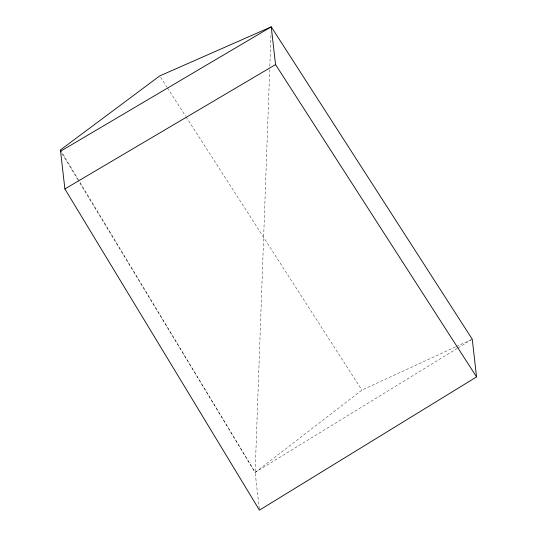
<?xml version="1.0" encoding="UTF-8"?>
<svg xmlns="http://www.w3.org/2000/svg" width="537" height="537" viewBox="0 0 537 537"><rect width="100%" height="100%" fill="white"/><g stroke="black" fill="none" stroke-linecap="round" stroke-linejoin="round"><path stroke-width="0.4" stroke-dasharray="2.69 2.01" d="M269.702 69.562L255.142 472.426L259.438 510.15M269.822 66.212L271.031 32.71M455.517 346.915L361.911 390.09L255.142 472.426L78.389 180.62M457.309 348.365L255.142 472.426L60.876 150.682M457.974 347.956L471.546 339.632M456.275 346.566L471.499 339.545M160.63 77.335L166.98 87.209M167.437 87.914L185.594 116.126M186.05 116.831L361.911 390.09M61.889 153.374L77.959 179.902"/><path stroke-width="0.81" d="M476.561 376.92L259.438 510.15L64.883 188.95L60.439 149.964L159.717 75.918L271.245 26.85L472.258 339.196L476.561 376.92L275.541 64.574L271.245 26.85L60.587 151.226M64.883 188.95L275.541 64.574"/></g></svg>
